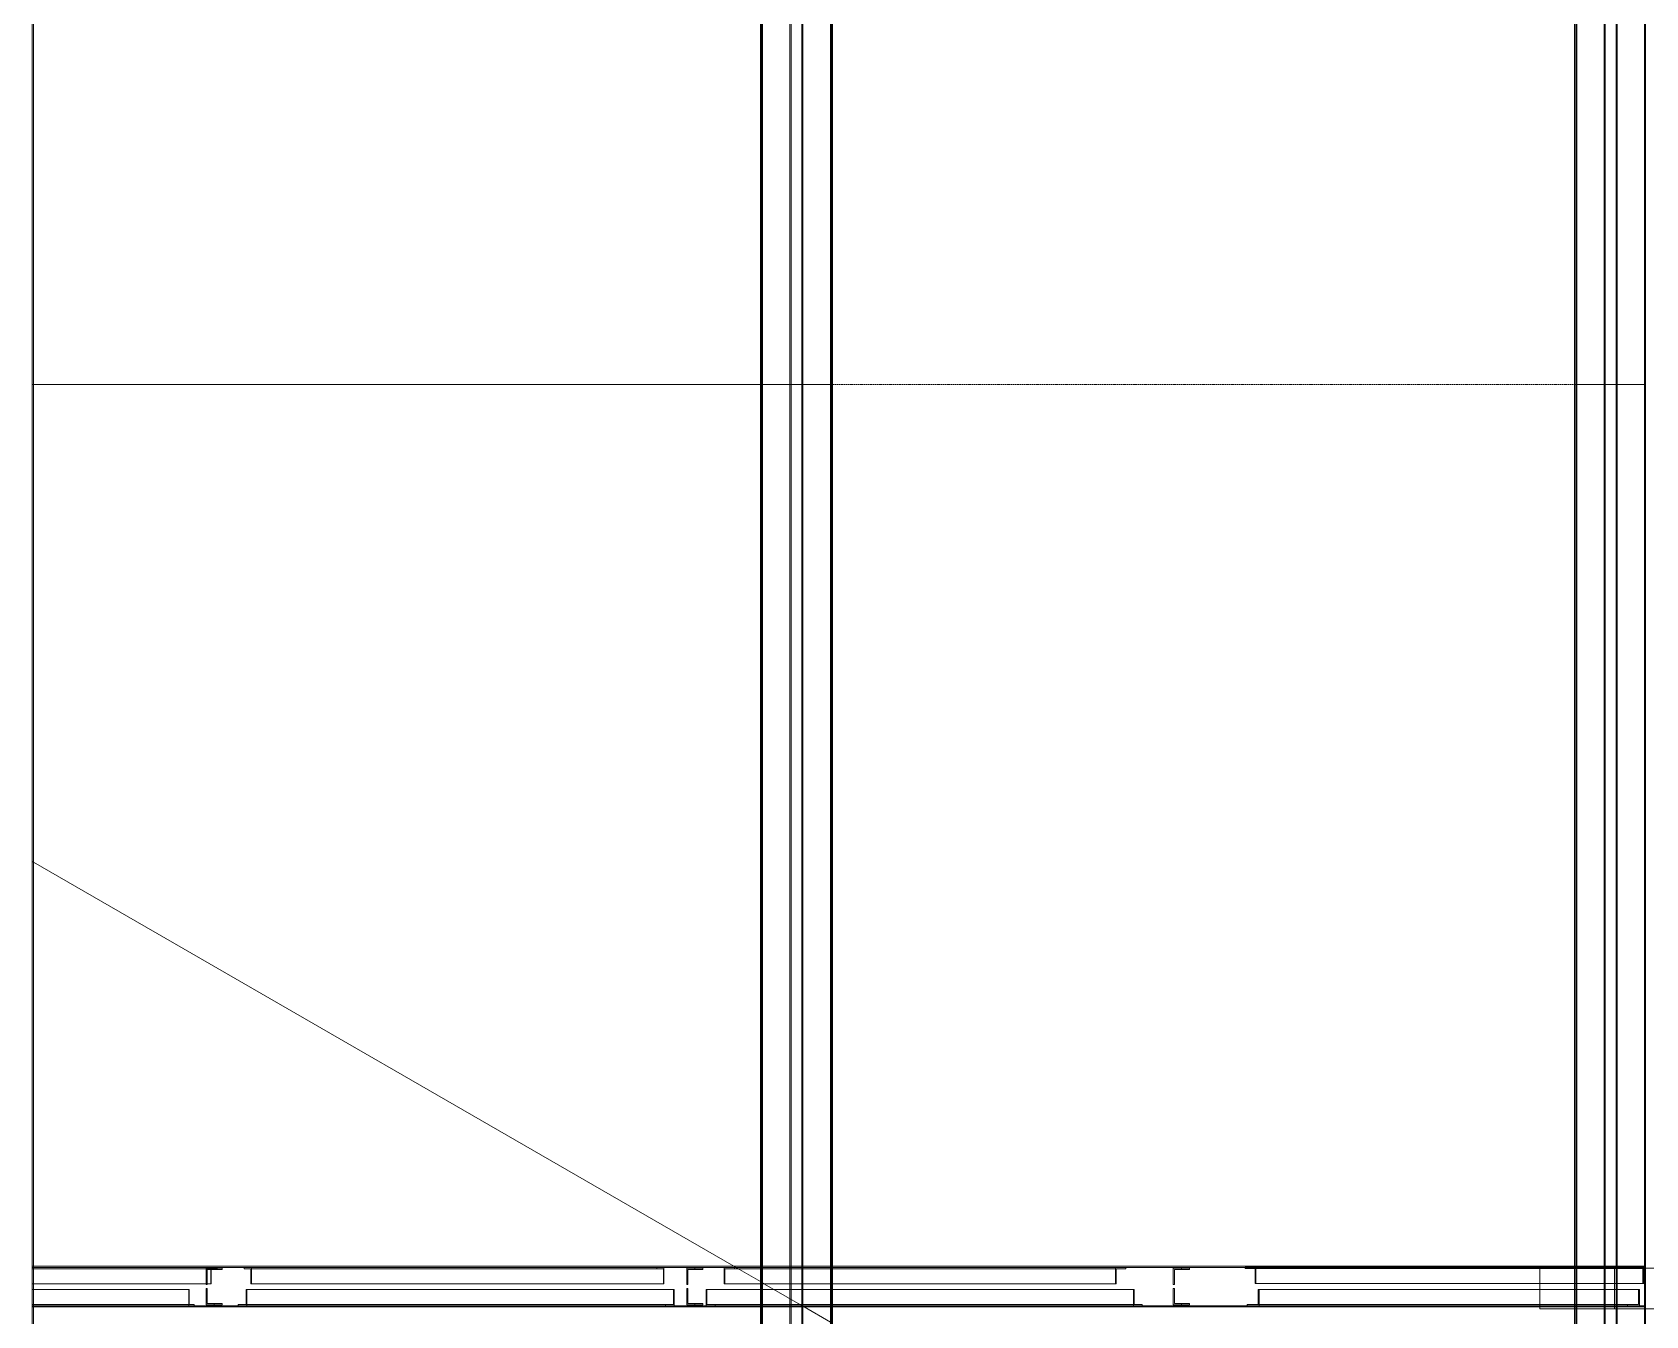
# Model space of a CAD drawing. Header units: centimetres. Extents: x -13617 to -9515, y -261 to 6553.
# Drawn here: x -12919.4 to -12522.1, y 2542.3 to 2858.3 of the extents above; entities that cross this region are included whole.
import ezdxf

# ---------------------------------------------------------------- set-up
doc = ezdxf.new("R2010")
doc.units = ezdxf.units.CM
doc.linetypes.add('_Overhead', pattern=[0.47625, 0.3175, -0.15875])
doc.linetypes.add('_Overhead_2_', pattern=[0.47625, 0.3175, -0.15875])
for name, color, linetype, lineweight in [('A-FLOR', 7, 'Continuous', 9), ('S-BEAM', 7, 'Continuous', 9), ('S-FSTN', 7, 'Continuous', 9)]:
    doc.layers.add(name, color=color, linetype=linetype, lineweight=lineweight)

# ---------------------------------------------------------------- blocks, each defined once
blk = doc.blocks.new('RVR_CERCHA_C01 - RVR_CERCHA_C01-V23-Planta patio maniobras')
at = {"layer": 'S-BEAM', "color": 254, "true_color": 0xcccccc}
for p, q in [((4.71, 5), (5, 5)), ((5, 5), (4.71, 5)), ((4.71, 4.7), (5, 4.7)), ((4.71, 4.7), (5, 4.7)), ((4.78, 5), (5, 5)), ((4.78, 5), (5, 5)), ((5, 5), (4.78, 5)), ((4.78, 5), (5, 5)), ((4.78, 4.7), (5, 4.7)), ((5, 4.7), (4.78, 4.7)), ((5, 4.7), (4.78, 4.7)), ((5, 4.7), (4.78, 4.7)), ((5, 5), (5, 4.7)), ((5, 4.7), (5, 5)), ((5.01, 5), (21.68, 5)), ((5.01, 5), (11.9, 5)), ((5.01, 5), (21.68, 5)), ((21.68, 5), (5.01, 5)), ((5.01, 4.7), (11.86, 4.7)), ((5.01, 4.7), (6.32, 4.7)), ((6.32, 4.7), (5.01, 4.7)), ((6.32, 4.7), (5.01, 4.7)), ((6.32, 4.7), (6.32, 0.7)), ((8.94, 4.7), (6.32, 4.7)), ((6.32, 4.7), (21.68, 4.7)), ((6.32, 4.7), (13.81, 4.7)), ((21.68, 4.7), (6.32, 4.7)), ((21.68, 4.7), (6.32, 4.7)), ((6.54, 0.7), (6.54, 4.4)), ((6.54, 4.4), (8.94, 4.4)), ((21.68, 4.4), (6.54, 4.4)), ((9.25, 4.7), (8.94, 4.7)), ((8.94, 4.4), (9.25, 4.4)), ((9.25, 4.4), (9.25, 4.7)), ((9.6, 4.7), (9.25, 4.7)), ((9.6, 4.4), (9.25, 4.4)), ((21.68, 4.7), (9.6, 4.7)), ((21.68, 4.4), (9.6, 4.4)), ((11.86, 4.7), (21.68, 4.7)), ((11.9, 5), (21.68, 5)), ((13.81, 4.7), (21.68, 4.7)), ((21.68, 5), (21.91, 5)), ((21.68, 5), (21.91, 5)), ((21.68, 5), (21.91, 5)), ((21.91, 5), (21.68, 5)), ((21.68, 4.7), (21.91, 4.7)), ((21.91, 4.7), (21.68, 4.7)), ((21.68, 4.7), (21.91, 4.7)), ((21.68, 4.7), (21.91, 4.7)), ((21.91, 4.7), (21.68, 4.7)), ((21.91, 4.7), (21.68, 4.7)), ((21.91, 4.4), (21.68, 4.4)), ((21.91, 4.4), (21.68, 4.4)), ((21.91, 5), (22.25, 5)), ((21.91, 5), (22.25, 5)), ((21.91, 5), (22.25, 5)), ((22.25, 5), (21.91, 5)), ((21.91, 4.7), (22.25, 4.7)), ((22.25, 4.7), (21.91, 4.7)), ((21.91, 4.7), (22.25, 4.7)), ((21.91, 4.7), (22.25, 4.7)), ((22.25, 4.7), (21.91, 4.7)), ((22.25, 4.7), (21.91, 4.7)), ((22.25, 4.4), (21.91, 4.4)), ((22.25, 4.4), (21.91, 4.4)), ((22.25, 5), (204.96, 5)), ((22.25, 5), (204.96, 5)), ((22.25, 5), (204.96, 5)), ((204.96, 5), (22.25, 5)), ((22.25, 4.7), (96.9, 4.7)), ((102.36, 4.7), (22.25, 4.7)), ((22.25, 4.7), (204.92, 4.7)), ((22.25, 4.7), (204.96, 4.7)), ((102.86, 4.7), (22.25, 4.7)), ((102.36, 4.7), (22.25, 4.7)), ((100.16, 4.4), (22.25, 4.4)), ((102.86, 4.4), (22.25, 4.4)), ((96.9, 4.7), (99.94, 4.7)), ((99.94, 4.7), (102.86, 4.7)), ((99.94, 0.7), (99.94, 4.7)), ((102.86, 4.4), (100.16, 4.4)), ((100.16, 4.4), (100.16, 0.7)), ((102.86, 4.7), (102.36, 4.7)), ((130.49, 4.7), (102.36, 4.7)), ((102.86, 4.7), (102.86, 4.4)), ((128.71, 4.7), (102.86, 4.7)), ((117.09, 4.5), (117.09, 4.2)), ((119.09, 4.5), (117.09, 4.5)), ((119.09, 4.5), (117.09, 4.5)), ((117.09, 4.5), (117.09, 4.2)), ((117.09, 4.2), (119.09, 4.2)), ((117.09, 4.2), (119.09, 4.2)), ((119.09, 4.5), (119.09, 4.2)), ((121.09, 4.5), (119.09, 4.5)), ((121.09, 4.5), (119.09, 4.5)), ((119.09, 4.2), (120.79, 4.2)), ((119.09, 4.2), (120.79, 4.2)), ((120.79, 4.2), (120.79, 0.5)), ((120.79, 4.2), (120.79, 0.5)), ((121.09, 0.5), (121.09, 4.5)), ((121.09, 0.5), (121.09, 4.5)), ((128.71, 4.4), (128.71, 4.7)), ((128.71, 4.7), (130.89, 4.7)), ((130.49, 4.7), (128.71, 4.7)), ((204.96, 4.7), (128.71, 4.7)), ((130.73, 4.4), (128.71, 4.4)), ((204.96, 4.4), (128.71, 4.4)), ((204.96, 4.7), (130.49, 4.7)), ((204.96, 4.7), (130.49, 4.7)), ((130.73, 0.7), (130.73, 4.4)), ((204.96, 4.4), (130.73, 4.4)), ((130.89, 4.7), (130.89, 0.7)), ((130.89, 4.7), (137.83, 4.7)), ((137.83, 4.7), (204.96, 4.7)), ((204.96, 5), (205.23, 5)), ((204.96, 5), (205.23, 5)), ((204.96, 5), (205.23, 5)), ((205.23, 5), (204.96, 5)), ((204.96, 4.7), (205.23, 4.7)), ((205.23, 4.7), (204.96, 4.7)), ((204.96, 4.7), (205.23, 4.7)), ((204.96, 4.7), (205.23, 4.7)), ((205.23, 4.7), (204.96, 4.7)), ((205.23, 4.7), (204.96, 4.7)), ((205.23, 4.4), (204.96, 4.4)), ((205.23, 4.4), (204.96, 4.4)), ((205.3, 5), (205.53, 5)), ((205.3, 5), (205.53, 5)), ((205.3, 5), (205.53, 5)), ((205.53, 5), (205.3, 5)), ((205.3, 4.7), (205.53, 4.7)), ((205.53, 4.7), (205.3, 4.7)), ((205.3, 4.7), (205.53, 4.7)), ((205.3, 4.7), (205.53, 4.7)), ((205.53, 4.7), (205.3, 4.7)), ((205.53, 4.7), (205.3, 4.7)), ((205.53, 4.4), (205.3, 4.4)), ((205.53, 4.4), (205.3, 4.4)), ((205.53, 5), (222.2, 5)), ((205.53, 5), (222.2, 5)), ((205.53, 5), (222.2, 5)), ((222.2, 5), (205.53, 5)), ((205.53, 4.7), (222.2, 4.7)), ((222.2, 4.7), (205.53, 4.7)), ((205.53, 4.7), (222.2, 4.7)), ((205.53, 4.7), (222.2, 4.7)), ((222.2, 4.7), (205.53, 4.7)), ((222.2, 4.7), (205.53, 4.7)), ((222.2, 4.4), (205.53, 4.4)), ((222.2, 4.4), (205.53, 4.4)), ((222.2, 5), (222.43, 5)), ((222.2, 5), (222.43, 5)), ((222.2, 5), (222.43, 5)), ((222.43, 5), (222.2, 5)), ((222.2, 4.7), (222.43, 4.7)), ((222.43, 4.7), (222.2, 4.7)), ((222.2, 4.7), (222.43, 4.7)), ((222.2, 4.7), (222.43, 4.7)), ((222.43, 4.7), (222.2, 4.7)), ((222.43, 4.7), (222.2, 4.7)), ((222.43, 4.4), (222.2, 4.4)), ((222.43, 4.4), (222.2, 4.4)), ((222.43, 5), (222.77, 5)), ((222.43, 5), (222.77, 5)), ((222.43, 5), (222.77, 5)), ((222.77, 5), (222.43, 5)), ((222.43, 4.7), (222.77, 4.7)), ((222.77, 4.7), (222.43, 4.7)), ((222.43, 4.7), (222.77, 4.7)), ((222.43, 4.7), (222.77, 4.7)), ((222.77, 4.7), (222.43, 4.7)), ((222.77, 4.7), (222.43, 4.7)), ((222.77, 4.4), (222.43, 4.4)), ((222.77, 4.4), (222.43, 4.4)), ((222.77, 5), (401.78, 5)), ((222.77, 5), (401.77, 5)), ((222.77, 5), (401.78, 5)), ((401.78, 5), (222.77, 5)), ((222.77, 4.7), (236.08, 4.7)), ((233.9, 4.7), (222.77, 4.7)), ((222.77, 4.7), (401.73, 4.7)), ((222.77, 4.7), (228.81, 4.7)), ((236.08, 4.7), (222.77, 4.7)), ((236.08, 4.7), (222.77, 4.7)), ((235.92, 4.4), (222.77, 4.4)), ((233.9, 4.4), (222.77, 4.4)), ((228.81, 4.7), (236.08, 4.7)), ((236.08, 4.7), (233.9, 4.7)), ((233.9, 4.7), (233.9, 4.4)), ((233.9, 4.4), (235.92, 4.4)), ((235.92, 4.4), (235.92, 0.7)), ((236.08, 0.7), (236.08, 4.7)), ((236.08, 4.7), (244.03, 4.7)), ((244.03, 4.7), (236.08, 4.7)), ((244.03, 4.7), (236.08, 4.7)), ((236.9, 4.5), (238.9, 4.5)), ((236.9, 4.2), (236.9, 4.5)), ((236.9, 4.5), (236.9, 4.2)), ((238.9, 4.5), (236.9, 4.5)), ((238.9, 4.2), (236.9, 4.2)), ((236.9, 4.2), (238.9, 4.2)), ((238.9, 4.5), (238.9, 4.2)), ((240.9, 4.5), (238.9, 4.5)), ((238.9, 4.5), (240.9, 4.5)), ((238.9, 4.2), (240.6, 4.2)), ((240.6, 4.2), (238.9, 4.2)), ((240.6, 4.2), (240.6, 0.5)), ((240.6, 0.5), (240.6, 4.2)), ((240.9, 0.5), (240.9, 4.5)), ((240.9, 4.5), (240.9, 0.5)), ((244.03, 4.7), (244.03, 0.7)), ((246.15, 4.7), (244.03, 4.7)), ((244.03, 4.7), (343.44, 4.7)), ((244.03, 4.7), (254.83, 4.7)), ((351.32, 4.7), (244.03, 4.7)), ((350.99, 4.7), (244.03, 4.7)), ((244.19, 0.7), (244.19, 4.4)), ((244.19, 4.4), (246.15, 4.4)), ((349.36, 4.4), (244.19, 4.4)), ((246.15, 4.4), (246.15, 4.7)), ((350.99, 4.7), (246.15, 4.7)), ((351.32, 4.4), (246.15, 4.4)), ((254.83, 4.7), (401.78, 4.7)), ((343.44, 4.7), (349.2, 4.7)), ((349.2, 4.7), (351.32, 4.7)), ((349.2, 0.7), (349.2, 4.7)), ((351.32, 4.4), (349.36, 4.4)), ((349.36, 4.4), (349.36, 0.7)), ((351.32, 4.7), (350.99, 4.7)), ((363.13, 4.7), (350.99, 4.7)), ((351.32, 4.7), (351.32, 4.4)), ((362.2, 4.7), (351.32, 4.7)), ((355.27, 4.5), (357.27, 4.5)), ((355.27, 4.2), (355.27, 4.5)), ((355.27, 4.5), (355.27, 4.2)), ((357.27, 4.5), (355.27, 4.5)), ((357.27, 4.2), (355.27, 4.2)), ((355.27, 4.2), (357.27, 4.2)), ((357.27, 4.5), (357.27, 4.2)), ((359.27, 4.5), (357.27, 4.5)), ((357.27, 4.5), (359.27, 4.5)), ((357.27, 4.2), (358.97, 4.2)), ((358.97, 4.2), (357.27, 4.2)), ((358.97, 4.2), (358.97, 0.5)), ((358.97, 0.5), (358.97, 4.2)), ((359.27, 0.5), (359.27, 4.5)), ((359.27, 4.5), (359.27, 0.5)), ((362.2, 4.4), (362.2, 4.7)), ((362.2, 4.7), (363.5, 4.7)), ((363.13, 4.7), (362.2, 4.7)), ((401.78, 4.7), (362.2, 4.7)), ((363.4, 4.4), (362.2, 4.4)), ((401.78, 4.4), (362.2, 4.4)), ((401.78, 4.7), (363.13, 4.7)), ((401.78, 4.7), (363.13, 4.7)), ((363.4, 0.7), (363.4, 4.4)), ((401.78, 4.4), (363.4, 4.4)), ((363.5, 4.7), (363.5, 0.7)), ((363.5, 4.7), (375.42, 4.7)), ((375.42, 4.7), (401.78, 4.7)), ((401.78, 5), (402.05, 5)), ((401.78, 5), (402.05, 5)), ((401.78, 5), (402.05, 5)), ((402.05, 5), (401.78, 5)), ((401.78, 4.7), (402.05, 4.7)), ((402.05, 4.7), (401.78, 4.7)), ((401.78, 4.7), (402.05, 4.7)), ((401.78, 4.7), (402.05, 4.7)), ((402.05, 4.7), (401.78, 4.7)), ((402.05, 4.7), (401.78, 4.7)), ((402.05, 4.4), (401.78, 4.4)), ((402.05, 4.4), (401.78, 4.4)), ((6.32, 0.7), (6.54, 0.7)), ((21.68, 0.7), (6.32, 0.7)), ((21.68, 0.7), (6.54, 0.7)), ((21.91, 0.7), (21.68, 0.7)), ((21.91, 0.7), (21.68, 0.7)), ((22.25, 0.7), (21.91, 0.7)), ((22.25, 0.7), (21.91, 0.7)), ((99.94, 0.7), (22.25, 0.7)), ((100.16, 0.7), (22.25, 0.7)), ((100.16, 0.7), (99.94, 0.7)), ((120.79, 0.5), (121.09, 0.5)), ((120.79, 0.5), (121.09, 0.5)), ((130.89, 0.7), (130.73, 0.7)), ((204.96, 0.7), (130.73, 0.7)), ((204.96, 0.7), (130.89, 0.7)), ((205.23, 0.7), (204.96, 0.7)), ((205.23, 0.7), (204.96, 0.7)), ((205.53, 0.7), (205.3, 0.7)), ((205.53, 0.7), (205.3, 0.7)), ((222.2, 0.7), (205.53, 0.7)), ((222.2, 0.7), (205.53, 0.7)), ((222.43, 0.7), (222.2, 0.7)), ((222.43, 0.7), (222.2, 0.7)), ((222.77, 0.7), (222.43, 0.7)), ((222.77, 0.7), (222.43, 0.7)), ((236.08, 0.7), (222.77, 0.7)), ((235.92, 0.7), (222.77, 0.7)), ((235.92, 0.7), (236.08, 0.7)), ((240.6, 0.5), (240.9, 0.5)), ((240.9, 0.5), (240.6, 0.5)), ((244.03, 0.7), (244.19, 0.7)), ((349.2, 0.7), (244.03, 0.7)), ((349.36, 0.7), (244.19, 0.7)), ((349.36, 0.7), (349.2, 0.7)), ((358.97, 0.5), (359.27, 0.5)), ((359.27, 0.5), (358.97, 0.5)), ((363.5, 0.7), (363.4, 0.7)), ((401.78, 0.7), (363.4, 0.7)), ((401.78, 0.7), (363.5, 0.7)), ((402.05, 0.7), (401.78, 0.7)), ((402.05, 0.7), (401.78, 0.7)), ((5.23, -4.75), (5.23, -0.75)), ((5.23, -0.75), (5.43, -0.75)), ((21.68, -0.75), (5.23, -0.75)), ((5.43, -0.75), (5.43, -4.45)), ((21.68, -0.75), (5.43, -0.75)), ((21.91, -0.75), (21.68, -0.75)), ((21.91, -0.75), (21.68, -0.75)), ((22.25, -0.75), (21.91, -0.75)), ((22.25, -0.75), (21.91, -0.75)), ((100.76, -0.75), (22.25, -0.75)), ((100.96, -0.75), (22.25, -0.75)), ((100.96, -0.75), (100.76, -0.75)), ((100.76, -0.75), (100.76, -4.75)), ((100.96, -4.45), (100.96, -0.75)), ((121.09, -0.5), (120.79, -0.5)), ((120.79, -0.5), (120.79, -4.2)), ((121.09, -0.5), (120.79, -0.5)), ((120.79, -0.5), (120.79, -4.2)), ((121.09, -4.5), (121.09, -0.5)), ((121.09, -4.5), (121.09, -0.5)), ((135.34, -0.7), (135.15, -0.7)), ((135.15, -0.7), (135.15, -4.4)), ((204.96, -0.7), (135.15, -0.7)), ((135.34, -4.7), (135.34, -0.7)), ((204.96, -0.7), (135.34, -0.7)), ((205.23, -0.7), (204.96, -0.7)), ((205.23, -0.7), (204.96, -0.7)), ((205.53, -0.7), (205.3, -0.7)), ((205.53, -0.7), (205.3, -0.7)), ((222.2, -0.7), (205.53, -0.7)), ((222.2, -0.7), (205.53, -0.7)), ((222.43, -0.7), (222.2, -0.7)), ((222.43, -0.7), (222.2, -0.7)), ((222.77, -0.7), (222.43, -0.7)), ((222.77, -0.7), (222.43, -0.7)), ((231.67, -0.7), (222.77, -0.7)), ((231.48, -0.7), (222.77, -0.7)), ((231.48, -4.4), (231.48, -0.7)), ((231.48, -0.7), (231.67, -0.7)), ((231.67, -0.7), (231.67, -4.7)), ((240.9, -0.5), (240.6, -0.5)), ((240.6, -0.5), (240.6, -4.2)), ((240.6, -0.5), (240.9, -0.5)), ((240.6, -4.2), (240.6, -0.5)), ((240.9, -4.5), (240.9, -0.5)), ((240.9, -0.5), (240.9, -4.5)), ((246.52, -4.7), (246.52, -0.7)), ((246.52, -0.7), (246.65, -0.7)), ((348.09, -0.7), (246.52, -0.7)), ((246.65, -0.7), (246.65, -4.4)), ((348.22, -0.7), (246.65, -0.7)), ((348.22, -0.7), (348.09, -0.7)), ((348.09, -0.7), (348.09, -4.7)), ((348.22, -4.4), (348.22, -0.7)), ((358.1, -0.7), (357.98, -0.7)), ((357.98, -0.7), (357.98, -4.4)), ((401.78, -0.7), (357.98, -0.7)), ((358.1, -4.7), (358.1, -0.7)), ((401.78, -0.7), (358.1, -0.7)), ((359.27, -0.5), (358.97, -0.5)), ((358.97, -0.5), (358.97, -4.2)), ((358.97, -0.5), (359.27, -0.5)), ((358.97, -0.7), (358.97, -0.5)), ((358.97, -4.2), (358.97, -0.7)), ((359.27, -4.5), (359.27, -0.5)), ((359.27, -0.5), (359.27, -0.7)), ((359.27, -0.7), (359.27, -4.5)), ((402.05, -0.7), (401.78, -0.7)), ((402.05, -0.7), (401.78, -0.7)), ((4.71, -4.7), (5, -4.7)), ((5, -4.7), (4.71, -4.7)), ((5, -5), (4.71, -5)), ((4.71, -5), (5, -5)), ((4.78, -4.7), (5, -4.7)), ((5, -4.7), (4.78, -4.7)), ((5, -4.7), (4.78, -4.7)), ((4.78, -4.7), (5, -4.7)), ((4.78, -5), (5, -5)), ((5, -5), (4.78, -5)), ((5, -5), (4.78, -5)), ((5, -5), (4.78, -5)), ((5, -4.7), (5, -5)), ((5, -5), (5, -4.7)), ((5.01, -4.7), (21.68, -4.7)), ((5.01, -4.7), (11.86, -4.7)), ((5.23, -4.7), (5.01, -4.7)), ((5.23, -4.7), (5.01, -4.7)), ((11.9, -5), (5.01, -5)), ((5.01, -5), (21.68, -5)), ((21.68, -5), (5.01, -5)), ((21.68, -5), (5.01, -5)), ((21.68, -4.7), (5.23, -4.7)), ((21.68, -4.7), (5.23, -4.7)), ((6.55, -4.75), (5.23, -4.75)), ((5.23, -4.75), (21.68, -4.75)), ((5.43, -4.45), (7.87, -4.45)), ((21.68, -4.45), (5.43, -4.45)), ((7.87, -4.75), (6.55, -4.75)), ((7.87, -4.45), (7.87, -4.7)), ((21.68, -4.45), (7.87, -4.45)), ((9.58, -4.75), (7.87, -4.75)), ((21.68, -4.75), (9.58, -4.75)), ((11.86, -4.7), (21.68, -4.7)), ((21.68, -5), (11.9, -5)), ((21.91, -4.45), (21.68, -4.45)), ((21.91, -4.45), (21.68, -4.45)), ((21.68, -4.7), (21.91, -4.7)), ((21.68, -4.7), (21.91, -4.7)), ((21.91, -4.7), (21.68, -4.7)), ((21.91, -4.7), (21.68, -4.7)), ((21.68, -4.75), (21.91, -4.75)), ((21.91, -4.75), (21.68, -4.75)), ((21.91, -5), (21.68, -5)), ((21.68, -5), (21.91, -5)), ((21.91, -5), (21.68, -5)), ((21.91, -5), (21.68, -5)), ((22.25, -4.45), (21.91, -4.45)), ((22.25, -4.45), (21.91, -4.45)), ((21.91, -4.7), (22.25, -4.7)), ((21.91, -4.7), (22.25, -4.7)), ((22.25, -4.7), (21.91, -4.7)), ((22.25, -4.7), (21.91, -4.7)), ((21.91, -4.75), (22.25, -4.75)), ((22.25, -4.75), (21.91, -4.75)), ((22.25, -5), (21.91, -5)), ((21.91, -5), (22.25, -5)), ((22.25, -5), (21.91, -5)), ((22.25, -5), (21.91, -5)), ((100.96, -4.45), (22.25, -4.45)), ((103.41, -4.45), (22.25, -4.45)), ((22.25, -4.7), (97.61, -4.7)), ((22.25, -4.7), (204.92, -4.7)), ((100.76, -4.7), (22.25, -4.7)), ((100.76, -4.7), (22.25, -4.7)), ((22.25, -4.75), (100.76, -4.75)), ((103.41, -4.75), (22.25, -4.75)), ((204.96, -5), (22.25, -5)), ((22.25, -5), (204.96, -5)), ((204.96, -5), (22.25, -5)), ((204.96, -5), (22.25, -5)), ((97.61, -4.7), (100.76, -4.7)), ((100.76, -4.75), (103.41, -4.75)), ((100.8, -4.7), (103.41, -4.7)), ((103.41, -4.7), (100.8, -4.7)), ((103.41, -4.7), (100.8, -4.7)), ((103.41, -4.45), (100.96, -4.45)), ((103.41, -4.75), (103.41, -4.45)), ((103.41, -4.7), (132.93, -4.7)), ((132.81, -4.7), (103.41, -4.7)), ((132.81, -4.7), (103.41, -4.7)), ((117.09, -4.2), (117.09, -4.5)), ((119.09, -4.2), (117.09, -4.2)), ((119.09, -4.2), (117.09, -4.2)), ((117.09, -4.2), (117.09, -4.5)), ((117.09, -4.5), (119.09, -4.5)), ((117.09, -4.5), (119.09, -4.5)), ((119.09, -4.2), (119.09, -4.5)), ((120.79, -4.2), (119.09, -4.2)), ((120.79, -4.2), (119.09, -4.2)), ((119.09, -4.5), (121.09, -4.5)), ((119.09, -4.5), (121.09, -4.5)), ((135.15, -4.4), (132.81, -4.4)), ((132.81, -4.4), (132.81, -4.7)), ((204.96, -4.4), (132.81, -4.4)), ((132.81, -4.7), (135.34, -4.7)), ((204.96, -4.7), (132.81, -4.7)), ((204.96, -4.7), (132.81, -4.7)), ((204.96, -4.7), (132.81, -4.7)), ((132.93, -4.7), (140.2, -4.7)), ((204.96, -4.4), (135.15, -4.4)), ((135.34, -4.7), (204.96, -4.7)), ((140.2, -4.7), (204.96, -4.7)), ((205.23, -4.4), (204.96, -4.4)), ((205.23, -4.4), (204.96, -4.4)), ((204.96, -4.7), (205.23, -4.7)), ((205.23, -4.7), (204.96, -4.7)), ((204.96, -4.7), (205.23, -4.7)), ((204.96, -4.7), (205.23, -4.7)), ((205.23, -4.7), (204.96, -4.7)), ((205.23, -4.7), (204.96, -4.7)), ((205.23, -5), (204.96, -5)), ((204.96, -5), (205.23, -5)), ((205.23, -5), (204.96, -5)), ((205.23, -5), (204.96, -5)), ((205.53, -4.4), (205.3, -4.4)), ((205.53, -4.4), (205.3, -4.4)), ((205.3, -4.7), (205.53, -4.7)), ((205.53, -4.7), (205.3, -4.7)), ((205.3, -4.7), (205.53, -4.7)), ((205.3, -4.7), (205.53, -4.7)), ((205.53, -4.7), (205.3, -4.7)), ((205.53, -4.7), (205.3, -4.7)), ((205.53, -5), (205.3, -5)), ((205.3, -5), (205.53, -5)), ((205.53, -5), (205.3, -5)), ((205.53, -5), (205.3, -5)), ((222.2, -4.4), (205.53, -4.4)), ((222.2, -4.4), (205.53, -4.4)), ((205.53, -4.7), (222.2, -4.7)), ((222.2, -4.7), (205.53, -4.7)), ((205.53, -4.7), (222.2, -4.7)), ((205.53, -4.7), (222.2, -4.7)), ((222.2, -4.7), (205.53, -4.7)), ((222.2, -4.7), (205.53, -4.7)), ((222.2, -5), (205.53, -5)), ((205.53, -5), (222.2, -5)), ((222.2, -5), (205.53, -5)), ((222.2, -5), (205.53, -5)), ((222.43, -4.4), (222.2, -4.4)), ((222.43, -4.4), (222.2, -4.4)), ((222.2, -4.7), (222.43, -4.7)), ((222.43, -4.7), (222.2, -4.7)), ((222.2, -4.7), (222.43, -4.7)), ((222.2, -4.7), (222.43, -4.7)), ((222.43, -4.7), (222.2, -4.7)), ((222.43, -4.7), (222.2, -4.7)), ((222.43, -5), (222.2, -5)), ((222.2, -5), (222.43, -5)), ((222.43, -5), (222.2, -5)), ((222.43, -5), (222.2, -5)), ((222.77, -4.4), (222.43, -4.4)), ((222.77, -4.4), (222.43, -4.4)), ((222.43, -4.7), (222.77, -4.7)), ((222.77, -4.7), (222.43, -4.7)), ((222.43, -4.7), (222.77, -4.7)), ((222.43, -4.7), (222.77, -4.7)), ((222.77, -4.7), (222.43, -4.7)), ((222.77, -4.7), (222.43, -4.7)), ((222.77, -5), (222.43, -5)), ((222.43, -5), (222.77, -5)), ((222.77, -5), (222.43, -5)), ((222.77, -5), (222.43, -5)), ((231.48, -4.4), (222.77, -4.4)), ((229.13, -4.4), (222.77, -4.4)), ((222.77, -4.7), (231.67, -4.7)), ((227.25, -4.7), (222.77, -4.7)), ((222.77, -4.7), (342.65, -4.7)), ((222.77, -4.7), (358.1, -4.7)), ((231.67, -4.7), (222.77, -4.7)), ((231.67, -4.7), (222.77, -4.7)), ((401.77, -5), (222.77, -5)), ((222.77, -5), (401.78, -5)), ((401.78, -5), (222.77, -5)), ((401.78, -5), (222.77, -5)), ((229.13, -4.7), (227.25, -4.7)), ((229.13, -4.7), (229.13, -4.4)), ((229.13, -4.4), (231.48, -4.4)), ((230.4, -4.7), (229.13, -4.7)), ((231.67, -4.7), (230.4, -4.7)), ((246.52, -4.7), (231.67, -4.7)), ((246.52, -4.7), (231.67, -4.7)), ((236.9, -4.5), (236.9, -4.2)), ((236.9, -4.2), (238.9, -4.2)), ((236.9, -4.2), (236.9, -4.5)), ((238.9, -4.2), (236.9, -4.2)), ((238.9, -4.5), (236.9, -4.5)), ((236.9, -4.5), (238.9, -4.5)), ((238.9, -4.2), (238.9, -4.5)), ((240.6, -4.2), (238.9, -4.2)), ((238.9, -4.2), (240.6, -4.2)), ((238.9, -4.5), (240.9, -4.5)), ((240.9, -4.5), (238.9, -4.5)), ((246.91, -4.7), (246.52, -4.7)), ((246.52, -4.7), (348.09, -4.7)), ((349.84, -4.7), (246.52, -4.7)), ((349.84, -4.7), (246.52, -4.7)), ((246.65, -4.4), (248.26, -4.4)), ((348.22, -4.4), (246.65, -4.4)), ((248.26, -4.7), (246.91, -4.7)), ((248.26, -4.4), (248.26, -4.7)), ((349.84, -4.4), (248.26, -4.4)), ((254.02, -4.7), (248.26, -4.7)), ((349.84, -4.7), (254.02, -4.7)), ((342.65, -4.7), (349.84, -4.7)), ((348.09, -4.7), (349.84, -4.7)), ((349.84, -4.4), (348.22, -4.4)), ((349.84, -4.7), (349.84, -4.4)), ((356.45, -4.7), (349.84, -4.7)), ((356.45, -4.7), (349.84, -4.7)), ((349.88, -4.7), (356.45, -4.7)), ((355.27, -4.5), (355.27, -4.2)), ((355.27, -4.2), (357.27, -4.2)), ((355.27, -4.2), (355.27, -4.5)), ((357.27, -4.2), (355.27, -4.2)), ((356.45, -4.5), (355.27, -4.5)), ((355.27, -4.5), (357.27, -4.5)), ((357.27, -4.4), (356.45, -4.4)), ((357.27, -4.4), (356.45, -4.4)), ((356.45, -4.5), (356.45, -4.7)), ((357.27, -4.5), (356.45, -4.5)), ((356.45, -4.7), (358.1, -4.7)), ((401.78, -4.7), (356.45, -4.7)), ((356.45, -4.7), (373.95, -4.7)), ((401.78, -4.7), (356.45, -4.7)), ((401.78, -4.7), (356.45, -4.7)), ((357.27, -4.2), (357.27, -4.5)), ((358.1, -4.2), (357.27, -4.2)), ((357.27, -4.2), (357.98, -4.2)), ((357.98, -4.4), (357.27, -4.4)), ((401.78, -4.4), (357.27, -4.4)), ((357.27, -4.5), (358.1, -4.5)), ((358.02, -4.5), (357.27, -4.5)), ((357.98, -4.2), (358.97, -4.2)), ((401.78, -4.4), (357.98, -4.4)), ((358.62, -4.2), (358.1, -4.2)), ((358.1, -4.5), (358.62, -4.5)), ((359.27, -4.5), (358.1, -4.5)), ((358.1, -4.7), (401.78, -4.7)), ((358.1, -4.7), (358.62, -4.7)), ((358.97, -4.2), (358.62, -4.2)), ((358.62, -4.5), (359.27, -4.5)), ((358.62, -4.7), (401.73, -4.7)), ((373.95, -4.7), (401.78, -4.7)), ((402.05, -4.4), (401.78, -4.4)), ((402.05, -4.4), (401.78, -4.4)), ((401.78, -4.7), (402.05, -4.7)), ((402.05, -4.7), (401.78, -4.7)), ((401.78, -4.7), (402.05, -4.7)), ((401.78, -4.7), (402.05, -4.7)), ((402.05, -4.7), (401.78, -4.7)), ((402.05, -4.7), (401.78, -4.7)), ((402.05, -5), (401.78, -5)), ((401.78, -5), (402.05, -5)), ((402.05, -5), (401.78, -5)), ((402.05, -5), (401.78, -5))]:
    blk.add_line(p, q, dxfattribs=at)
blk = doc.blocks.new('Costanera Perfil Z - Parametrizado - Costanera Perfil Z - Parametrizado-1652053-Planta patio maniobras')
at = {"layer": 'S-BEAM', "color": 254, "true_color": 0xcccccc}
for p, q in [((-8.9, -811.28), (-8.9, 811.28)), ((-8.63, 811.28), (-8.63, -811.28)), ((-8.57, 811.28), (-8.57, -811.28)), ((-8.34, 811.28), (-8.34, -811.28)), ((-1.6, 811.28), (-1.6, -811.28)), ((-1.35, 811.28), (-1.35, -811.28)), ((8.34, 811.28), (8.34, -811.28)), ((1.35, 196.72), (1.35, -400.85)), ((1.6, 196.72), (1.6, -400.85)), ((8.57, 196.72), (8.57, -400.85)), ((1.35, -400.85), (1.35, -410.85)), ((1.6, -400.85), (1.6, -410.85)), ((8.57, -400.87), (8.57, -401.15)), ((8.57, -401.15), (8.57, -410.55)), ((1.35, -410.85), (1.35, -760.55)), ((1.6, -410.85), (1.6, -760.55)), ((8.57, -410.55), (8.57, -410.84)), ((8.57, -410.85), (8.57, -760.55))]:
    blk.add_line(p, q, dxfattribs=at)
blk = doc.blocks.new('Costanera Perfil Z - Parametrizado - Costanera Perfil Z - Parametrizado-1749030-Planta patio maniobras')
at = {"layer": 'S-BEAM', "color": 254, "true_color": 0xcccccc}
for p, q in [((-8.9, -1315.69), (-8.9, 320.88)), ((-8.63, 320.88), (-8.63, -1315.69)), ((-8.57, 320.88), (-8.57, -1315.69)), ((-8.34, 320.88), (-8.34, -1315.69)), ((-1.6, 320.88), (-1.6, -1315.69)), ((-1.35, 320.88), (-1.35, -1315.69)), ((1.35, 320.88), (1.35, -1315.69)), ((1.6, 320.88), (1.6, -1315.69)), ((8.34, 320.88), (8.34, -1315.69)), ((8.57, 320.88), (8.57, -1315.69)), ((8.63, 320.88), (8.63, -1315.69)), ((8.9, 320.88), (8.9, -1315.69))]:
    blk.add_line(p, q, dxfattribs=at)
blk = doc.blocks.new('Costanera Perfil Z - Parametrizado - Costanera Perfil Z - Parametrizado-1749004-Planta patio maniobras')
at = {"layer": 'S-BEAM', "color": 254, "true_color": 0xcccccc}
for p, q in [((8.63, 323.77), (8.63, -1312.83)), ((8.9, 323.77), (8.9, -1312.83))]:
    blk.add_line(p, q, dxfattribs=at)
blk = doc.blocks.new('RVR_Soporte Cercha _02 - RVR_Soporte Cercha _02-1657184-Planta patio maniobras')
at = {"layer": 'S-FSTN', "color": 253, "true_color": 0xaaaaaa}
for p, q in [((16.97, 5), (17.28, 5)), ((17.28, 5), (18.59, 5)), ((17.28, 5), (17.28, -5)), ((18.59, 5), (19.53, 5)), ((19.53, 5), (19.83, 5)), ((19.83, 5), (21.48, 5)), ((21.48, 5), (22.6, 5)), ((22.6, 5), (30.03, 5)), ((32.03, 5), (39.07, 5)), ((39.07, 5), (39.51, 5)), ((40.01, 5), (40.72, 5)), ((40.72, 5), (41.02, 5)), ((41.02, 5), (43.59, 5)), ((43.59, 5), (74.85, 5)), ((74.85, 5), (81.72, 5)), ((74.85, 5), (74.85, -5)), ((81.72, 5), (81.99, 5)), ((82.06, 5), (82.29, 5)), ((82.29, 5), (89.72, 5)), ((89.72, 5), (89.72, 4.52)), ((89.72, 5), (98.96, 5)), ((89.72, 4.52), (89.72, 4.22)), ((89.72, 4.16), (89.72, 0.22)), ((98.96, 5), (99.19, 5)), ((99.19, 5), (99.53, 5)), ((99.53, 5), (108.11, 5)), ((108.11, 5), (108.11, 4.52)), ((108.11, 4.52), (108.11, 4.22)), ((108.11, 4.08), (108.11, 0.22)), ((89.72, 0.22), (89.72, -1.23)), ((108.11, 0.22), (108.11, -1.23)), ((89.72, -1.23), (89.72, -5)), ((108.11, -1.23), (108.11, -5)), ((17.28, -5), (16.97, -5)), ((18.59, -5), (17.28, -5)), ((19.53, -5), (18.59, -5)), ((19.83, -5), (19.53, -5)), ((21.48, -5), (19.83, -5)), ((22.6, -5), (21.48, -5)), ((30.03, -5), (22.6, -5)), ((39.07, -5), (32.03, -5)), ((39.49, -5), (39.07, -5)), ((40.72, -5), (39.99, -5)), ((41.02, -5), (40.72, -5)), ((43.59, -5), (41.02, -5)), ((74.85, -5), (43.59, -5)), ((77.28, -5), (74.85, -5)), ((77.57, -5), (77.32, -5)), ((81.72, -5), (77.57, -5)), ((81.99, -5), (81.72, -5)), ((82.29, -5), (82.06, -5)), ((82.5, -5), (82.29, -5)), ((89.72, -5), (82.5, -5)), ((98.96, -5), (89.72, -5)), ((99.19, -5), (98.96, -5)), ((99.53, -5), (99.19, -5)), ((108.11, -5), (99.53, -5))]:
    blk.add_line(p, q, dxfattribs=at)
blk = doc.blocks.new('PQ_RVR_EST-01_ZZ_ZZ_MO_T_A_rvt-1-Planta patio maniobras')
at = {"layer": 'S-BEAM', "color": 254, "linetype": '_Overhead', "lineweight": 9, "true_color": 0xd4d4d4}
for name, p in [('Costanera Perfil Z - Parametrizado - Costanera Perfil Z - Parametrizado-1749030-Planta patio maniobras', (-12731.18, 3459.72)), ('Costanera Perfil Z - Parametrizado - Costanera Perfil Z - Parametrizado-1749004-Planta patio maniobras', (-12928, 3456.86)), ('Costanera Perfil Z - Parametrizado - Costanera Perfil Z - Parametrizado-1652053-Planta patio maniobras', (-12530.66, 2955.31))]:
    blk.add_blockref(name, p, dxfattribs=at)
at = {"layer": 'S-BEAM', "color": 254, "linetype": '_Overhead', "lineweight": 9, "true_color": 0xd4d4d4, "rotation": 180}
blk.add_blockref('RVR_CERCHA_C01 - RVR_CERCHA_C01-V23-Planta patio maniobras', (-12517.31, 2549.46), dxfattribs=at)
at = {"layer": 'S-FSTN', "color": 254, "linetype": '_Overhead', "lineweight": 9, "true_color": 0xd4d4d4, "rotation": 180}
blk.add_blockref('RVR_Soporte Cercha _02 - RVR_Soporte Cercha _02-1657184-Planta patio maniobras', (-12440.03, 2548.98), dxfattribs=at)
blk = doc.blocks.new('PQ_RVR_ARQ-01_ZZ_ZZ_MO_T_A_rvt-1-Planta patio maniobras')
at = {"layer": 'A-FLOR', "color": 254, "linetype": '_Overhead_2_', "true_color": 0xd4d4d4}
for p, q in [((-12919.36, 2771.58), (-12919.09, 2771.58)), ((-12919.09, 2771.58), (-12919.36, 2771.58)), ((-12919.09, 2771.58), (-12919.36, 2771.58)), ((-12919.36, 2771.58), (-12919.09, 2771.58)), ((-12919.09, 2771.58), (-12740.08, 2771.58)), ((-12740.08, 2771.58), (-12919.09, 2771.58)), ((-12740.08, 2771.58), (-12919.09, 2771.58)), ((-12919.09, 2771.58), (-12740.08, 2771.58)), ((-12740.08, 2771.58), (-12739.74, 2771.58)), ((-12739.74, 2771.58), (-12740.08, 2771.58)), ((-12739.74, 2771.58), (-12740.08, 2771.58)), ((-12740.08, 2771.58), (-12739.74, 2771.58)), ((-12739.74, 2771.58), (-12739.51, 2771.58)), ((-12739.51, 2771.58), (-12739.74, 2771.58)), ((-12739.51, 2771.58), (-12739.74, 2771.58)), ((-12739.74, 2771.58), (-12739.51, 2771.58)), ((-12739.51, 2771.58), (-12722.84, 2771.58)), ((-12722.84, 2771.58), (-12739.51, 2771.58)), ((-12722.84, 2771.58), (-12739.51, 2771.58)), ((-12739.51, 2771.58), (-12722.84, 2771.58)), ((-12722.84, 2771.58), (-12722.61, 2771.58)), ((-12722.61, 2771.58), (-12722.84, 2771.58)), ((-12722.61, 2771.58), (-12722.84, 2771.58)), ((-12722.84, 2771.58), (-12722.61, 2771.58)), ((-12722.55, 2771.58), (-12722.27, 2771.58)), ((-12722.27, 2771.58), (-12722.55, 2771.58)), ((-12722.27, 2771.58), (-12722.55, 2771.58)), ((-12722.55, 2771.58), (-12722.27, 2771.58)), ((-12722.27, 2771.58), (-12539.56, 2771.58)), ((-12539.56, 2771.58), (-12722.27, 2771.58)), ((-12539.56, 2771.58), (-12722.27, 2771.58)), ((-12722.27, 2771.58), (-12539.56, 2771.58)), ((-12539.56, 2771.58), (-12539.22, 2771.58)), ((-12539.22, 2771.58), (-12539.56, 2771.58)), ((-12539.22, 2771.58), (-12539.56, 2771.58)), ((-12539.56, 2771.58), (-12539.22, 2771.58)), ((-12539.22, 2771.58), (-12538.99, 2771.58)), ((-12538.99, 2771.58), (-12539.22, 2771.58)), ((-12538.99, 2771.58), (-12539.22, 2771.58)), ((-12539.22, 2771.58), (-12538.99, 2771.58)), ((-12538.99, 2771.58), (-12522.32, 2771.58)), ((-12522.32, 2771.58), (-12538.99, 2771.58)), ((-12522.32, 2771.58), (-12538.99, 2771.58)), ((-12538.99, 2771.58), (-12522.32, 2771.58)), ((-12522.32, 2771.58), (-12522.09, 2771.58)), ((-12522.09, 2771.58), (-12522.32, 2771.58)), ((-12522.09, 2771.58), (-12522.32, 2771.58)), ((-12522.32, 2771.58), (-12522.09, 2771.58))]:
    blk.add_line(p, q, dxfattribs=at)
at = {"layer": 'A-FLOR', "color": 253, "lineweight": 18, "true_color": 0xaaaaaa}
for p, q in [((-12919.09, 2653.99), (-12919.36, 2654.15)), ((-12919.36, 2654.15), (-12919.09, 2653.99)), ((-12746.64, 2554.46), (-12919.09, 2653.99)), ((-12919.09, 2653.99), (-12746.64, 2554.46)), ((-12746.12, 2554.16), (-12746.64, 2554.46)), ((-12746.64, 2554.46), (-12746.12, 2554.16)), ((-12745.9, 2554.03), (-12746.12, 2554.16)), ((-12746.12, 2554.16), (-12745.9, 2554.03)), ((-12740.08, 2550.68), (-12745.77, 2553.96)), ((-12745.77, 2553.96), (-12740.08, 2550.68)), ((-12739.74, 2550.48), (-12740.08, 2550.68)), ((-12740.08, 2550.68), (-12739.74, 2550.48)), ((-12739.51, 2550.35), (-12739.74, 2550.48)), ((-12739.74, 2550.48), (-12739.51, 2550.35)), ((-12739.19, 2550.16), (-12739.51, 2550.35)), ((-12739.51, 2550.35), (-12739.19, 2550.16)), ((-12736.76, 2548.76), (-12739.19, 2550.16)), ((-12739.19, 2550.16), (-12736.76, 2548.76)), ((-12730.18, 2544.96), (-12736.76, 2548.76)), ((-12736.76, 2548.76), (-12730.18, 2544.96)), ((-12729.83, 2544.76), (-12730.04, 2544.88)), ((-12730.04, 2544.88), (-12729.83, 2544.76)), ((-12729.31, 2544.46), (-12729.83, 2544.76)), ((-12729.83, 2544.76), (-12729.31, 2544.46)), ((-12722.84, 2540.73), (-12729.31, 2544.46)), ((-12729.31, 2544.46), (-12722.84, 2540.73))]:
    blk.add_line(p, q, dxfattribs=at)

msp = doc.modelspace()

# ---------------------------------------------------------------- block references
at = {"lineweight": 5}
msp.add_blockref('PQ_RVR_EST-01_ZZ_ZZ_MO_T_A_rvt-1-Planta patio maniobras', (0, 0), dxfattribs=at)

# ---------------------------------------------------------------- next in the draw order: block references
msp.add_blockref('PQ_RVR_ARQ-01_ZZ_ZZ_MO_T_A_rvt-1-Planta patio maniobras', (0, 0), dxfattribs=at)

doc.saveas('drawing.dxf')
